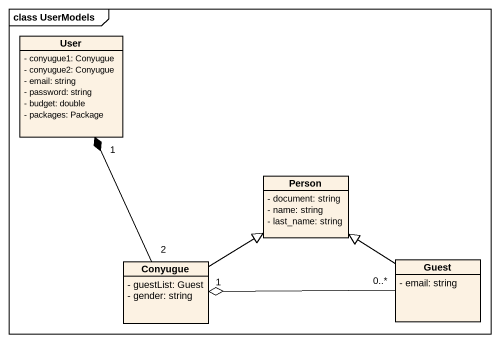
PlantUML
@startuml
mainframe class UserModels
hide circle
hide empty members
skinparam classAttributeIconSize 0
class User {
  - conyugue1: Conyugue
  - conyugue2: Conyugue
  - email: string
  - password: string
  - budget: double
  - packages: Package
}
class "Person" as Person_ {
  - document: string
  - name: string
  - last_name: string
}
class Guest {
  - email: string
}
class Conyugue {
  - guestList: Guest
  - gender: string
}
Guest -up-|> Person_
Guest "0..*" -left-o "1" Conyugue
Conyugue "2" -up-* "1" User
Conyugue -up-|> Person_
@enduml
